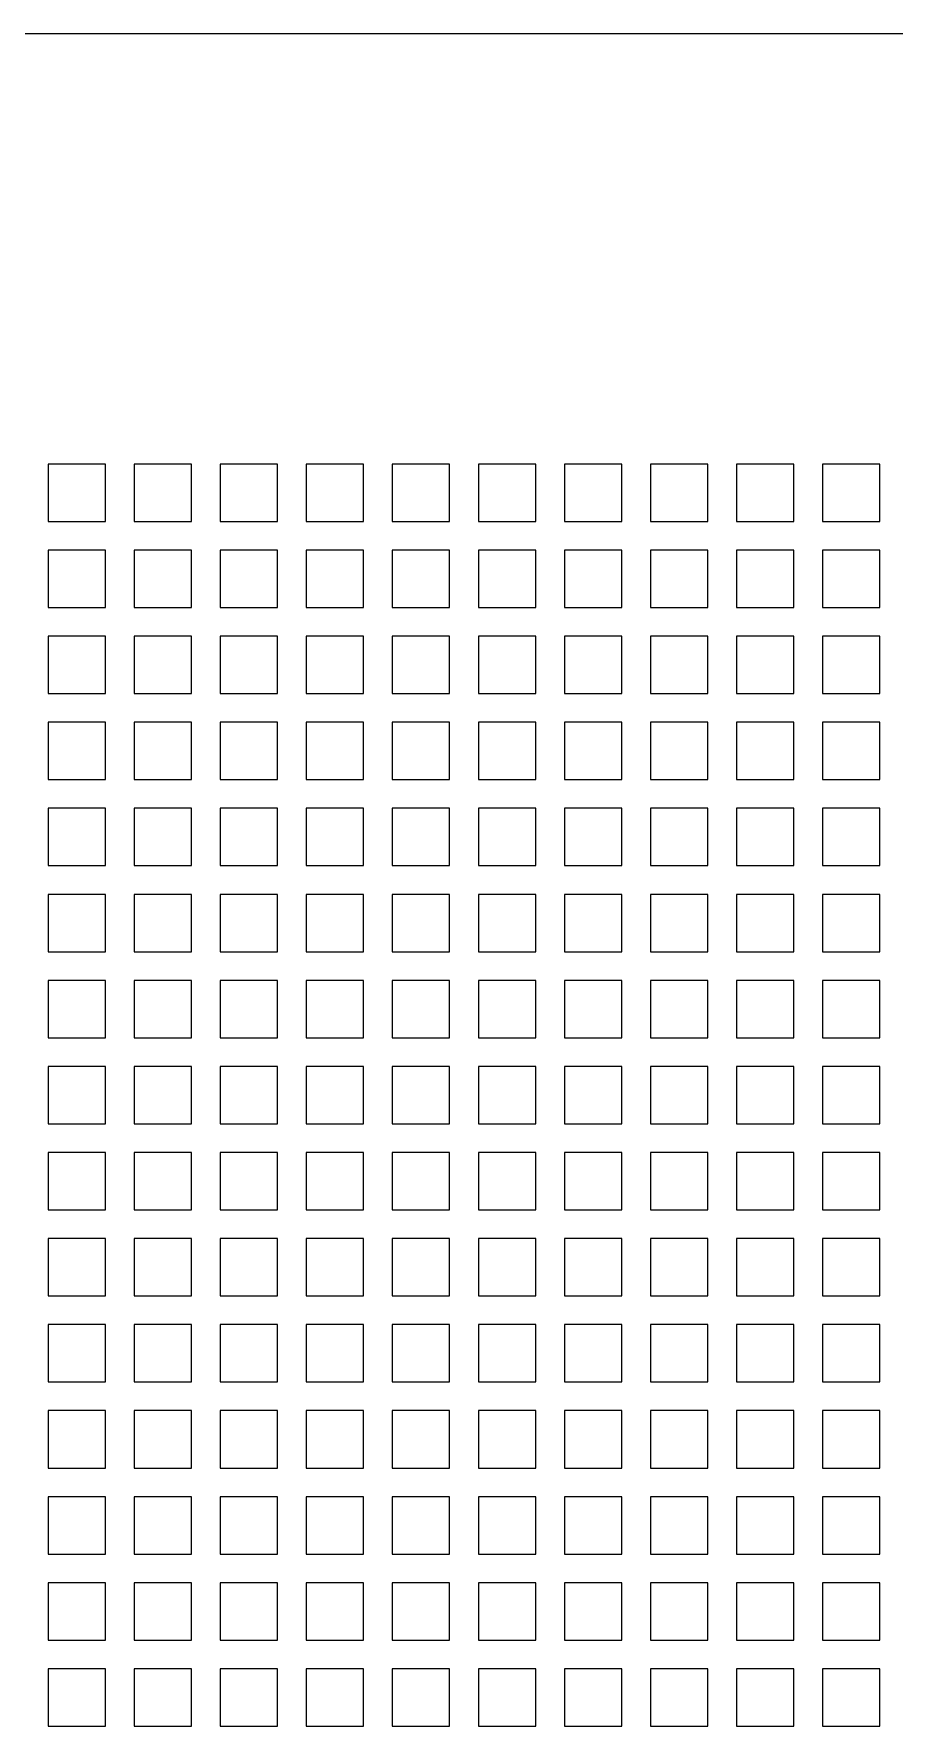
# Model space of a CAD drawing. Header units: millimetres. Extents: x -77 to 77, y -37 to 37.
# Drawn here: x -18.73 to 0.32, y -0.64 to 36.83 of the extents above; entities that cross this region are included whole.
import ezdxf

# ---------------------------------------------------------------- set-up
doc = ezdxf.new("R2010")
doc.units = ezdxf.units.MM

msp = doc.modelspace()

# ---------------------------------------------------------------- linework, layer by layer
at = {"color": 7, "linetype": 'Continuous', "lineweight": 25}
for p, q in [((77.47, 36.83), (-77.47, 36.83)), ((-18.415, 27.305), (-18.415, 26.035)), ((-17.145, 27.305), (-18.415, 27.305)), ((-17.145, 26.035), (-17.145, 27.305)), ((-16.51, 27.305), (-16.51, 26.035)), ((-15.24, 27.305), (-16.51, 27.305)), ((-15.24, 26.035), (-15.24, 27.305)), ((-14.605, 27.305), (-14.605, 26.035)), ((-13.335, 27.305), (-14.605, 27.305)), ((-13.335, 26.035), (-13.335, 27.305)), ((-12.7, 27.305), (-12.7, 26.035)), ((-11.43, 27.305), (-12.7, 27.305)), ((-11.43, 26.035), (-11.43, 27.305)), ((-10.795, 27.305), (-10.795, 26.035)), ((-9.525, 27.305), (-10.795, 27.305)), ((-9.525, 26.035), (-9.525, 27.305)), ((-8.89, 27.305), (-8.89, 26.035)), ((-7.62, 27.305), (-8.89, 27.305)), ((-7.62, 26.035), (-7.62, 27.305)), ((-6.985, 27.305), (-6.985, 26.035)), ((-5.715, 27.305), (-6.985, 27.305)), ((-5.715, 26.035), (-5.715, 27.305)), ((-5.08, 27.305), (-5.08, 26.035)), ((-3.81, 27.305), (-5.08, 27.305)), ((-3.81, 26.035), (-3.81, 27.305)), ((-3.175, 27.305), (-3.175, 26.035)), ((-1.905, 27.305), (-3.175, 27.305)), ((-1.905, 26.035), (-1.905, 27.305)), ((-1.27, 27.305), (-1.27, 26.035)), ((0, 27.305), (-1.27, 27.305)), ((0, 26.035), (0, 27.305)), ((-18.415, 26.035), (-17.145, 26.035)), ((-16.51, 26.035), (-15.24, 26.035)), ((-14.605, 26.035), (-13.335, 26.035)), ((-12.7, 26.035), (-11.43, 26.035)), ((-10.795, 26.035), (-9.525, 26.035)), ((-8.89, 26.035), (-7.62, 26.035)), ((-6.985, 26.035), (-5.715, 26.035)), ((-5.08, 26.035), (-3.81, 26.035)), ((-3.175, 26.035), (-1.905, 26.035)), ((-1.27, 26.035), (0, 26.035)), ((-18.415, 25.4), (-18.415, 24.13)), ((-17.145, 25.4), (-18.415, 25.4)), ((-17.145, 24.13), (-17.145, 25.4)), ((-16.51, 25.4), (-16.51, 24.13)), ((-15.24, 25.4), (-16.51, 25.4)), ((-15.24, 24.13), (-15.24, 25.4)), ((-14.605, 25.4), (-14.605, 24.13)), ((-13.335, 25.4), (-14.605, 25.4)), ((-13.335, 24.13), (-13.335, 25.4)), ((-12.7, 25.4), (-12.7, 24.13)), ((-11.43, 25.4), (-12.7, 25.4)), ((-11.43, 24.13), (-11.43, 25.4)), ((-10.795, 25.4), (-10.795, 24.13)), ((-9.525, 25.4), (-10.795, 25.4)), ((-9.525, 24.13), (-9.525, 25.4)), ((-8.89, 25.4), (-8.89, 24.13)), ((-7.62, 25.4), (-8.89, 25.4)), ((-7.62, 24.13), (-7.62, 25.4)), ((-6.985, 25.4), (-6.985, 24.13)), ((-5.715, 25.4), (-6.985, 25.4)), ((-5.715, 24.13), (-5.715, 25.4)), ((-5.08, 25.4), (-5.08, 24.13)), ((-3.81, 25.4), (-5.08, 25.4)), ((-3.81, 24.13), (-3.81, 25.4)), ((-3.175, 25.4), (-3.175, 24.13)), ((-1.905, 25.4), (-3.175, 25.4)), ((-1.905, 24.13), (-1.905, 25.4)), ((-1.27, 25.4), (-1.27, 24.13)), ((0, 25.4), (-1.27, 25.4)), ((0, 24.13), (0, 25.4)), ((-18.415, 24.13), (-17.145, 24.13)), ((-16.51, 24.13), (-15.24, 24.13)), ((-14.605, 24.13), (-13.335, 24.13)), ((-12.7, 24.13), (-11.43, 24.13)), ((-10.795, 24.13), (-9.525, 24.13)), ((-8.89, 24.13), (-7.62, 24.13)), ((-6.985, 24.13), (-5.715, 24.13)), ((-5.08, 24.13), (-3.81, 24.13)), ((-3.175, 24.13), (-1.905, 24.13)), ((-1.27, 24.13), (0, 24.13)), ((-18.415, 23.495), (-18.415, 22.225)), ((-17.145, 23.495), (-18.415, 23.495)), ((-17.145, 22.225), (-17.145, 23.495)), ((-16.51, 23.495), (-16.51, 22.225)), ((-15.24, 23.495), (-16.51, 23.495)), ((-15.24, 22.225), (-15.24, 23.495)), ((-14.605, 23.495), (-14.605, 22.225)), ((-13.335, 23.495), (-14.605, 23.495)), ((-13.335, 22.225), (-13.335, 23.495)), ((-12.7, 23.495), (-12.7, 22.225)), ((-11.43, 23.495), (-12.7, 23.495)), ((-11.43, 22.225), (-11.43, 23.495)), ((-10.795, 23.495), (-10.795, 22.225)), ((-9.525, 23.495), (-10.795, 23.495)), ((-9.525, 22.225), (-9.525, 23.495)), ((-8.89, 23.495), (-8.89, 22.225)), ((-7.62, 23.495), (-8.89, 23.495)), ((-7.62, 22.225), (-7.62, 23.495)), ((-6.985, 23.495), (-6.985, 22.225)), ((-5.715, 23.495), (-6.985, 23.495)), ((-5.715, 22.225), (-5.715, 23.495)), ((-5.08, 23.495), (-5.08, 22.225)), ((-3.81, 23.495), (-5.08, 23.495)), ((-3.81, 22.225), (-3.81, 23.495)), ((-3.175, 23.495), (-3.175, 22.225)), ((-1.905, 23.495), (-3.175, 23.495)), ((-1.905, 22.225), (-1.905, 23.495)), ((-1.27, 23.495), (-1.27, 22.225)), ((0, 23.495), (-1.27, 23.495)), ((0, 22.225), (0, 23.495)), ((-18.415, 22.225), (-17.145, 22.225)), ((-16.51, 22.225), (-15.24, 22.225)), ((-14.605, 22.225), (-13.335, 22.225)), ((-12.7, 22.225), (-11.43, 22.225)), ((-10.795, 22.225), (-9.525, 22.225)), ((-8.89, 22.225), (-7.62, 22.225)), ((-6.985, 22.225), (-5.715, 22.225)), ((-5.08, 22.225), (-3.81, 22.225)), ((-3.175, 22.225), (-1.905, 22.225)), ((-1.27, 22.225), (0, 22.225)), ((-18.415, 21.59), (-18.415, 20.32)), ((-17.145, 21.59), (-18.415, 21.59)), ((-17.145, 20.32), (-17.145, 21.59)), ((-16.51, 21.59), (-16.51, 20.32)), ((-15.24, 21.59), (-16.51, 21.59)), ((-15.24, 20.32), (-15.24, 21.59)), ((-14.605, 21.59), (-14.605, 20.32)), ((-13.335, 21.59), (-14.605, 21.59)), ((-13.335, 20.32), (-13.335, 21.59)), ((-12.7, 21.59), (-12.7, 20.32)), ((-11.43, 21.59), (-12.7, 21.59)), ((-11.43, 20.32), (-11.43, 21.59)), ((-10.795, 21.59), (-10.795, 20.32)), ((-9.525, 21.59), (-10.795, 21.59)), ((-9.525, 20.32), (-9.525, 21.59)), ((-8.89, 21.59), (-8.89, 20.32)), ((-7.62, 21.59), (-8.89, 21.59)), ((-7.62, 20.32), (-7.62, 21.59)), ((-6.985, 21.59), (-6.985, 20.32)), ((-5.715, 21.59), (-6.985, 21.59)), ((-5.715, 20.32), (-5.715, 21.59)), ((-5.08, 21.59), (-5.08, 20.32)), ((-3.81, 21.59), (-5.08, 21.59)), ((-3.81, 20.32), (-3.81, 21.59)), ((-3.175, 21.59), (-3.175, 20.32)), ((-1.905, 21.59), (-3.175, 21.59)), ((-1.905, 20.32), (-1.905, 21.59)), ((-1.27, 21.59), (-1.27, 20.32)), ((0, 21.59), (-1.27, 21.59)), ((0, 20.32), (0, 21.59)), ((-18.415, 20.32), (-17.145, 20.32)), ((-16.51, 20.32), (-15.24, 20.32)), ((-14.605, 20.32), (-13.335, 20.32)), ((-12.7, 20.32), (-11.43, 20.32)), ((-10.795, 20.32), (-9.525, 20.32)), ((-8.89, 20.32), (-7.62, 20.32)), ((-6.985, 20.32), (-5.715, 20.32)), ((-5.08, 20.32), (-3.81, 20.32)), ((-3.175, 20.32), (-1.905, 20.32)), ((-1.27, 20.32), (0, 20.32)), ((-18.415, 19.685), (-18.415, 18.415)), ((-17.145, 19.685), (-18.415, 19.685)), ((-17.145, 18.415), (-17.145, 19.685)), ((-16.51, 19.685), (-16.51, 18.415)), ((-15.24, 19.685), (-16.51, 19.685)), ((-15.24, 18.415), (-15.24, 19.685)), ((-14.605, 19.685), (-14.605, 18.415)), ((-13.335, 19.685), (-14.605, 19.685)), ((-13.335, 18.415), (-13.335, 19.685)), ((-12.7, 19.685), (-12.7, 18.415)), ((-11.43, 19.685), (-12.7, 19.685)), ((-11.43, 18.415), (-11.43, 19.685)), ((-10.795, 19.685), (-10.795, 18.415)), ((-9.525, 19.685), (-10.795, 19.685)), ((-9.525, 18.415), (-9.525, 19.685)), ((-8.89, 19.685), (-8.89, 18.415)), ((-7.62, 19.685), (-8.89, 19.685)), ((-7.62, 18.415), (-7.62, 19.685)), ((-6.985, 19.685), (-6.985, 18.415)), ((-5.715, 19.685), (-6.985, 19.685)), ((-5.715, 18.415), (-5.715, 19.685)), ((-5.08, 19.685), (-5.08, 18.415)), ((-3.81, 19.685), (-5.08, 19.685)), ((-3.81, 18.415), (-3.81, 19.685)), ((-3.175, 19.685), (-3.175, 18.415)), ((-1.905, 19.685), (-3.175, 19.685)), ((-1.905, 18.415), (-1.905, 19.685)), ((-1.27, 19.685), (-1.27, 18.415)), ((0, 19.685), (-1.27, 19.685)), ((0, 18.415), (0, 19.685)), ((-18.415, 18.415), (-17.145, 18.415)), ((-16.51, 18.415), (-15.24, 18.415)), ((-14.605, 18.415), (-13.335, 18.415)), ((-12.7, 18.415), (-11.43, 18.415)), ((-10.795, 18.415), (-9.525, 18.415)), ((-8.89, 18.415), (-7.62, 18.415)), ((-6.985, 18.415), (-5.715, 18.415)), ((-5.08, 18.415), (-3.81, 18.415)), ((-3.175, 18.415), (-1.905, 18.415)), ((-1.27, 18.415), (0, 18.415)), ((-18.415, 17.78), (-18.415, 16.51)), ((-17.145, 17.78), (-18.415, 17.78)), ((-17.145, 16.51), (-17.145, 17.78)), ((-16.51, 17.78), (-16.51, 16.51)), ((-15.24, 17.78), (-16.51, 17.78)), ((-15.24, 16.51), (-15.24, 17.78)), ((-14.605, 17.78), (-14.605, 16.51)), ((-13.335, 17.78), (-14.605, 17.78)), ((-13.335, 16.51), (-13.335, 17.78)), ((-12.7, 17.78), (-12.7, 16.51)), ((-11.43, 17.78), (-12.7, 17.78)), ((-11.43, 16.51), (-11.43, 17.78)), ((-10.795, 17.78), (-10.795, 16.51)), ((-9.525, 17.78), (-10.795, 17.78)), ((-9.525, 16.51), (-9.525, 17.78)), ((-8.89, 17.78), (-8.89, 16.51)), ((-7.62, 17.78), (-8.89, 17.78)), ((-7.62, 16.51), (-7.62, 17.78)), ((-6.985, 17.78), (-6.985, 16.51)), ((-5.715, 17.78), (-6.985, 17.78)), ((-5.715, 16.51), (-5.715, 17.78)), ((-5.08, 17.78), (-5.08, 16.51)), ((-3.81, 17.78), (-5.08, 17.78)), ((-3.81, 16.51), (-3.81, 17.78)), ((-3.175, 17.78), (-3.175, 16.51)), ((-1.905, 17.78), (-3.175, 17.78)), ((-1.905, 16.51), (-1.905, 17.78)), ((-1.27, 17.78), (-1.27, 16.51)), ((0, 17.78), (-1.27, 17.78)), ((0, 16.51), (0, 17.78)), ((-18.415, 16.51), (-17.145, 16.51)), ((-16.51, 16.51), (-15.24, 16.51)), ((-14.605, 16.51), (-13.335, 16.51)), ((-12.7, 16.51), (-11.43, 16.51)), ((-10.795, 16.51), (-9.525, 16.51)), ((-8.89, 16.51), (-7.62, 16.51)), ((-6.985, 16.51), (-5.715, 16.51)), ((-5.08, 16.51), (-3.81, 16.51)), ((-3.175, 16.51), (-1.905, 16.51)), ((-1.27, 16.51), (0, 16.51)), ((-18.415, 15.875), (-18.415, 14.605)), ((-17.145, 15.875), (-18.415, 15.875)), ((-17.145, 14.605), (-17.145, 15.875)), ((-16.51, 15.875), (-16.51, 14.605)), ((-15.24, 15.875), (-16.51, 15.875)), ((-15.24, 14.605), (-15.24, 15.875)), ((-14.605, 15.875), (-14.605, 14.605)), ((-13.335, 15.875), (-14.605, 15.875)), ((-13.335, 14.605), (-13.335, 15.875)), ((-12.7, 15.875), (-12.7, 14.605)), ((-11.43, 15.875), (-12.7, 15.875)), ((-11.43, 14.605), (-11.43, 15.875)), ((-10.795, 15.875), (-10.795, 14.605)), ((-9.525, 15.875), (-10.795, 15.875)), ((-9.525, 14.605), (-9.525, 15.875)), ((-8.89, 15.875), (-8.89, 14.605)), ((-7.62, 15.875), (-8.89, 15.875)), ((-7.62, 14.605), (-7.62, 15.875)), ((-6.985, 15.875), (-6.985, 14.605)), ((-5.715, 15.875), (-6.985, 15.875)), ((-5.715, 14.605), (-5.715, 15.875)), ((-5.08, 15.875), (-5.08, 14.605)), ((-3.81, 15.875), (-5.08, 15.875)), ((-3.81, 14.605), (-3.81, 15.875)), ((-3.175, 15.875), (-3.175, 14.605)), ((-1.905, 15.875), (-3.175, 15.875)), ((-1.905, 14.605), (-1.905, 15.875)), ((-1.27, 15.875), (-1.27, 14.605)), ((0, 15.875), (-1.27, 15.875)), ((0, 14.605), (0, 15.875)), ((-18.415, 14.605), (-17.145, 14.605)), ((-16.51, 14.605), (-15.24, 14.605)), ((-14.605, 14.605), (-13.335, 14.605)), ((-12.7, 14.605), (-11.43, 14.605)), ((-10.795, 14.605), (-9.525, 14.605)), ((-8.89, 14.605), (-7.62, 14.605)), ((-6.985, 14.605), (-5.715, 14.605)), ((-5.08, 14.605), (-3.81, 14.605)), ((-3.175, 14.605), (-1.905, 14.605)), ((-1.27, 14.605), (0, 14.605)), ((-18.415, 13.97), (-18.415, 12.7)), ((-17.145, 13.97), (-18.415, 13.97)), ((-17.145, 12.7), (-17.145, 13.97)), ((-16.51, 13.97), (-16.51, 12.7)), ((-15.24, 13.97), (-16.51, 13.97)), ((-15.24, 12.7), (-15.24, 13.97)), ((-14.605, 13.97), (-14.605, 12.7)), ((-13.335, 13.97), (-14.605, 13.97)), ((-13.335, 12.7), (-13.335, 13.97)), ((-12.7, 13.97), (-12.7, 12.7)), ((-11.43, 13.97), (-12.7, 13.97)), ((-11.43, 12.7), (-11.43, 13.97)), ((-10.795, 13.97), (-10.795, 12.7)), ((-9.525, 13.97), (-10.795, 13.97)), ((-9.525, 12.7), (-9.525, 13.97)), ((-8.89, 13.97), (-8.89, 12.7)), ((-7.62, 13.97), (-8.89, 13.97)), ((-7.62, 12.7), (-7.62, 13.97)), ((-6.985, 13.97), (-6.985, 12.7)), ((-5.715, 13.97), (-6.985, 13.97)), ((-5.715, 12.7), (-5.715, 13.97)), ((-5.08, 13.97), (-5.08, 12.7)), ((-3.81, 13.97), (-5.08, 13.97)), ((-3.81, 12.7), (-3.81, 13.97)), ((-3.175, 13.97), (-3.175, 12.7)), ((-1.905, 13.97), (-3.175, 13.97)), ((-1.905, 12.7), (-1.905, 13.97)), ((-1.27, 13.97), (-1.27, 12.7)), ((0, 13.97), (-1.27, 13.97)), ((0, 12.7), (0, 13.97)), ((-18.415, 12.7), (-17.145, 12.7)), ((-16.51, 12.7), (-15.24, 12.7)), ((-14.605, 12.7), (-13.335, 12.7)), ((-12.7, 12.7), (-11.43, 12.7)), ((-10.795, 12.7), (-9.525, 12.7)), ((-8.89, 12.7), (-7.62, 12.7)), ((-6.985, 12.7), (-5.715, 12.7)), ((-5.08, 12.7), (-3.81, 12.7)), ((-3.175, 12.7), (-1.905, 12.7)), ((-1.27, 12.7), (0, 12.7)), ((-18.415, 12.065), (-18.415, 10.795)), ((-17.145, 12.065), (-18.415, 12.065)), ((-17.145, 10.795), (-17.145, 12.065)), ((-16.51, 12.065), (-16.51, 10.795)), ((-15.24, 12.065), (-16.51, 12.065)), ((-15.24, 10.795), (-15.24, 12.065)), ((-14.605, 12.065), (-14.605, 10.795)), ((-13.335, 12.065), (-14.605, 12.065)), ((-13.335, 10.795), (-13.335, 12.065)), ((-12.7, 12.065), (-12.7, 10.795)), ((-11.43, 12.065), (-12.7, 12.065)), ((-11.43, 10.795), (-11.43, 12.065)), ((-10.795, 12.065), (-10.795, 10.795)), ((-9.525, 12.065), (-10.795, 12.065)), ((-9.525, 10.795), (-9.525, 12.065)), ((-8.89, 12.065), (-8.89, 10.795)), ((-7.62, 12.065), (-8.89, 12.065)), ((-7.62, 10.795), (-7.62, 12.065)), ((-6.985, 12.065), (-6.985, 10.795)), ((-5.715, 12.065), (-6.985, 12.065)), ((-5.715, 10.795), (-5.715, 12.065)), ((-5.08, 12.065), (-5.08, 10.795)), ((-3.81, 12.065), (-5.08, 12.065)), ((-3.81, 10.795), (-3.81, 12.065)), ((-3.175, 12.065), (-3.175, 10.795)), ((-1.905, 12.065), (-3.175, 12.065)), ((-1.905, 10.795), (-1.905, 12.065)), ((-1.27, 12.065), (-1.27, 10.795)), ((0, 12.065), (-1.27, 12.065)), ((0, 10.795), (0, 12.065)), ((-18.415, 10.795), (-17.145, 10.795)), ((-16.51, 10.795), (-15.24, 10.795)), ((-14.605, 10.795), (-13.335, 10.795)), ((-12.7, 10.795), (-11.43, 10.795)), ((-10.795, 10.795), (-9.525, 10.795)), ((-8.89, 10.795), (-7.62, 10.795)), ((-6.985, 10.795), (-5.715, 10.795)), ((-5.08, 10.795), (-3.81, 10.795)), ((-3.175, 10.795), (-1.905, 10.795)), ((-1.27, 10.795), (0, 10.795)), ((-18.415, 10.16), (-18.415, 8.89)), ((-17.145, 10.16), (-18.415, 10.16)), ((-17.145, 8.89), (-17.145, 10.16)), ((-16.51, 10.16), (-16.51, 8.89)), ((-15.24, 10.16), (-16.51, 10.16)), ((-15.24, 8.89), (-15.24, 10.16)), ((-14.605, 10.16), (-14.605, 8.89)), ((-13.335, 10.16), (-14.605, 10.16)), ((-13.335, 8.89), (-13.335, 10.16)), ((-12.7, 10.16), (-12.7, 8.89)), ((-11.43, 10.16), (-12.7, 10.16)), ((-11.43, 8.89), (-11.43, 10.16)), ((-10.795, 10.16), (-10.795, 8.89)), ((-9.525, 10.16), (-10.795, 10.16)), ((-9.525, 8.89), (-9.525, 10.16)), ((-8.89, 10.16), (-8.89, 8.89)), ((-7.62, 10.16), (-8.89, 10.16)), ((-7.62, 8.89), (-7.62, 10.16)), ((-6.985, 10.16), (-6.985, 8.89)), ((-5.715, 10.16), (-6.985, 10.16)), ((-5.715, 8.89), (-5.715, 10.16)), ((-5.08, 10.16), (-5.08, 8.89)), ((-3.81, 10.16), (-5.08, 10.16)), ((-3.81, 8.89), (-3.81, 10.16)), ((-3.175, 10.16), (-3.175, 8.89)), ((-1.905, 10.16), (-3.175, 10.16)), ((-1.905, 8.89), (-1.905, 10.16)), ((-1.27, 10.16), (-1.27, 8.89)), ((0, 10.16), (-1.27, 10.16)), ((0, 8.89), (0, 10.16)), ((-18.415, 8.89), (-17.145, 8.89)), ((-16.51, 8.89), (-15.24, 8.89)), ((-14.605, 8.89), (-13.335, 8.89)), ((-12.7, 8.89), (-11.43, 8.89)), ((-10.795, 8.89), (-9.525, 8.89)), ((-8.89, 8.89), (-7.62, 8.89)), ((-6.985, 8.89), (-5.715, 8.89)), ((-5.08, 8.89), (-3.81, 8.89)), ((-3.175, 8.89), (-1.905, 8.89)), ((-1.27, 8.89), (0, 8.89)), ((-18.415, 8.255), (-18.415, 6.985)), ((-17.145, 8.255), (-18.415, 8.255)), ((-17.145, 6.985), (-17.145, 8.255)), ((-16.51, 8.255), (-16.51, 6.985)), ((-15.24, 8.255), (-16.51, 8.255)), ((-15.24, 6.985), (-15.24, 8.255)), ((-14.605, 8.255), (-14.605, 6.985)), ((-13.335, 8.255), (-14.605, 8.255)), ((-13.335, 6.985), (-13.335, 8.255)), ((-12.7, 8.255), (-12.7, 6.985)), ((-11.43, 8.255), (-12.7, 8.255)), ((-11.43, 6.985), (-11.43, 8.255)), ((-10.795, 8.255), (-10.795, 6.985)), ((-9.525, 8.255), (-10.795, 8.255)), ((-9.525, 6.985), (-9.525, 8.255)), ((-8.89, 8.255), (-8.89, 6.985)), ((-7.62, 8.255), (-8.89, 8.255)), ((-7.62, 6.985), (-7.62, 8.255)), ((-6.985, 8.255), (-6.985, 6.985)), ((-5.715, 8.255), (-6.985, 8.255)), ((-5.715, 6.985), (-5.715, 8.255)), ((-5.08, 8.255), (-5.08, 6.985)), ((-3.81, 8.255), (-5.08, 8.255)), ((-3.81, 6.985), (-3.81, 8.255)), ((-3.175, 8.255), (-3.175, 6.985)), ((-1.905, 8.255), (-3.175, 8.255)), ((-1.905, 6.985), (-1.905, 8.255)), ((-1.27, 8.255), (-1.27, 6.985)), ((0, 8.255), (-1.27, 8.255)), ((0, 6.985), (0, 8.255)), ((-18.415, 6.985), (-17.145, 6.985)), ((-16.51, 6.985), (-15.24, 6.985)), ((-14.605, 6.985), (-13.335, 6.985)), ((-12.7, 6.985), (-11.43, 6.985)), ((-10.795, 6.985), (-9.525, 6.985)), ((-8.89, 6.985), (-7.62, 6.985)), ((-6.985, 6.985), (-5.715, 6.985)), ((-5.08, 6.985), (-3.81, 6.985)), ((-3.175, 6.985), (-1.905, 6.985)), ((-1.27, 6.985), (0, 6.985)), ((-18.415, 6.35), (-18.415, 5.08)), ((-17.145, 6.35), (-18.415, 6.35)), ((-17.145, 5.08), (-17.145, 6.35)), ((-16.51, 6.35), (-16.51, 5.08)), ((-15.24, 6.35), (-16.51, 6.35)), ((-15.24, 5.08), (-15.24, 6.35)), ((-14.605, 6.35), (-14.605, 5.08)), ((-13.335, 6.35), (-14.605, 6.35)), ((-13.335, 5.08), (-13.335, 6.35)), ((-12.7, 6.35), (-12.7, 5.08)), ((-11.43, 6.35), (-12.7, 6.35)), ((-11.43, 5.08), (-11.43, 6.35)), ((-10.795, 6.35), (-10.795, 5.08)), ((-9.525, 6.35), (-10.795, 6.35)), ((-9.525, 5.08), (-9.525, 6.35)), ((-8.89, 6.35), (-8.89, 5.08)), ((-7.62, 6.35), (-8.89, 6.35)), ((-7.62, 5.08), (-7.62, 6.35)), ((-6.985, 6.35), (-6.985, 5.08)), ((-5.715, 6.35), (-6.985, 6.35)), ((-5.715, 5.08), (-5.715, 6.35)), ((-5.08, 6.35), (-5.08, 5.08)), ((-3.81, 6.35), (-5.08, 6.35)), ((-3.81, 5.08), (-3.81, 6.35)), ((-3.175, 6.35), (-3.175, 5.08)), ((-1.905, 6.35), (-3.175, 6.35)), ((-1.905, 5.08), (-1.905, 6.35)), ((-1.27, 6.35), (-1.27, 5.08)), ((0, 6.35), (-1.27, 6.35)), ((0, 5.08), (0, 6.35)), ((-18.415, 5.08), (-17.145, 5.08)), ((-16.51, 5.08), (-15.24, 5.08)), ((-14.605, 5.08), (-13.335, 5.08)), ((-12.7, 5.08), (-11.43, 5.08)), ((-10.795, 5.08), (-9.525, 5.08)), ((-8.89, 5.08), (-7.62, 5.08)), ((-6.985, 5.08), (-5.715, 5.08)), ((-5.08, 5.08), (-3.81, 5.08)), ((-3.175, 5.08), (-1.905, 5.08)), ((-1.27, 5.08), (0, 5.08)), ((-18.415, 4.445), (-18.415, 3.175)), ((-17.145, 4.445), (-18.415, 4.445)), ((-17.145, 3.175), (-17.145, 4.445)), ((-16.51, 4.445), (-16.51, 3.175)), ((-15.24, 4.445), (-16.51, 4.445)), ((-15.24, 3.175), (-15.24, 4.445)), ((-14.605, 4.445), (-14.605, 3.175)), ((-13.335, 4.445), (-14.605, 4.445)), ((-13.335, 3.175), (-13.335, 4.445)), ((-12.7, 4.445), (-12.7, 3.175)), ((-11.43, 4.445), (-12.7, 4.445)), ((-11.43, 3.175), (-11.43, 4.445)), ((-10.795, 4.445), (-10.795, 3.175)), ((-9.525, 4.445), (-10.795, 4.445)), ((-9.525, 3.175), (-9.525, 4.445)), ((-8.89, 4.445), (-8.89, 3.175)), ((-7.62, 4.445), (-8.89, 4.445)), ((-7.62, 3.175), (-7.62, 4.445)), ((-6.985, 4.445), (-6.985, 3.175)), ((-5.715, 4.445), (-6.985, 4.445)), ((-5.715, 3.175), (-5.715, 4.445)), ((-5.08, 4.445), (-5.08, 3.175)), ((-3.81, 4.445), (-5.08, 4.445)), ((-3.81, 3.175), (-3.81, 4.445)), ((-3.175, 4.445), (-3.175, 3.175)), ((-1.905, 4.445), (-3.175, 4.445)), ((-1.905, 3.175), (-1.905, 4.445)), ((-1.27, 4.445), (-1.27, 3.175)), ((0, 4.445), (-1.27, 4.445)), ((0, 3.175), (0, 4.445)), ((-18.415, 3.175), (-17.145, 3.175)), ((-16.51, 3.175), (-15.24, 3.175)), ((-14.605, 3.175), (-13.335, 3.175)), ((-12.7, 3.175), (-11.43, 3.175)), ((-10.795, 3.175), (-9.525, 3.175)), ((-8.89, 3.175), (-7.62, 3.175)), ((-6.985, 3.175), (-5.715, 3.175)), ((-5.08, 3.175), (-3.81, 3.175)), ((-3.175, 3.175), (-1.905, 3.175)), ((-1.27, 3.175), (0, 3.175)), ((-18.415, 2.54), (-18.415, 1.27)), ((-17.145, 2.54), (-18.415, 2.54)), ((-17.145, 1.27), (-17.145, 2.54)), ((-16.51, 2.54), (-16.51, 1.27)), ((-15.24, 2.54), (-16.51, 2.54)), ((-15.24, 1.27), (-15.24, 2.54)), ((-14.605, 2.54), (-14.605, 1.27)), ((-13.335, 2.54), (-14.605, 2.54)), ((-13.335, 1.27), (-13.335, 2.54)), ((-12.7, 2.54), (-12.7, 1.27)), ((-11.43, 2.54), (-12.7, 2.54)), ((-11.43, 1.27), (-11.43, 2.54)), ((-10.795, 2.54), (-10.795, 1.27)), ((-9.525, 2.54), (-10.795, 2.54)), ((-9.525, 1.27), (-9.525, 2.54)), ((-8.89, 2.54), (-8.89, 1.27)), ((-7.62, 2.54), (-8.89, 2.54)), ((-7.62, 1.27), (-7.62, 2.54)), ((-6.985, 2.54), (-6.985, 1.27)), ((-5.715, 2.54), (-6.985, 2.54)), ((-5.715, 1.27), (-5.715, 2.54)), ((-5.08, 2.54), (-5.08, 1.27)), ((-3.81, 2.54), (-5.08, 2.54)), ((-3.81, 1.27), (-3.81, 2.54)), ((-3.175, 2.54), (-3.175, 1.27)), ((-1.905, 2.54), (-3.175, 2.54)), ((-1.905, 1.27), (-1.905, 2.54)), ((-1.27, 2.54), (-1.27, 1.27)), ((0, 2.54), (-1.27, 2.54)), ((0, 1.27), (0, 2.54)), ((-18.415, 1.27), (-17.145, 1.27)), ((-16.51, 1.27), (-15.24, 1.27)), ((-14.605, 1.27), (-13.335, 1.27)), ((-12.7, 1.27), (-11.43, 1.27)), ((-10.795, 1.27), (-9.525, 1.27)), ((-8.89, 1.27), (-7.62, 1.27)), ((-6.985, 1.27), (-5.715, 1.27)), ((-5.08, 1.27), (-3.81, 1.27)), ((-3.175, 1.27), (-1.905, 1.27)), ((-1.27, 1.27), (0, 1.27)), ((-18.415, 0.635), (-18.415, -0.635)), ((-17.145, 0.635), (-18.415, 0.635)), ((-17.145, -0.635), (-17.145, 0.635)), ((-16.51, 0.635), (-16.51, -0.635)), ((-15.24, 0.635), (-16.51, 0.635)), ((-15.24, -0.635), (-15.24, 0.635)), ((-14.605, 0.635), (-14.605, -0.635)), ((-13.335, 0.635), (-14.605, 0.635)), ((-13.335, -0.635), (-13.335, 0.635)), ((-12.7, 0.635), (-12.7, -0.635)), ((-11.43, 0.635), (-12.7, 0.635)), ((-11.43, -0.635), (-11.43, 0.635)), ((-10.795, 0.635), (-10.795, -0.635)), ((-9.525, 0.635), (-10.795, 0.635)), ((-9.525, -0.635), (-9.525, 0.635)), ((-8.89, 0.635), (-8.89, -0.635)), ((-7.62, 0.635), (-8.89, 0.635)), ((-7.62, -0.635), (-7.62, 0.635)), ((-6.985, 0.635), (-6.985, -0.635)), ((-5.715, 0.635), (-6.985, 0.635)), ((-5.715, -0.635), (-5.715, 0.635)), ((-5.08, 0.635), (-5.08, -0.635)), ((-3.81, 0.635), (-5.08, 0.635)), ((-3.81, -0.635), (-3.81, 0.635)), ((-3.175, 0.635), (-3.175, -0.635)), ((-1.905, 0.635), (-3.175, 0.635)), ((-1.905, -0.635), (-1.905, 0.635)), ((-1.27, 0.635), (-1.27, -0.635)), ((0, 0.635), (-1.27, 0.635)), ((0, -0.635), (0, 0.635)), ((-18.415, -0.635), (-17.145, -0.635)), ((-16.51, -0.635), (-15.24, -0.635)), ((-14.605, -0.635), (-13.335, -0.635)), ((-12.7, -0.635), (-11.43, -0.635)), ((-10.795, -0.635), (-9.525, -0.635)), ((-8.89, -0.635), (-7.62, -0.635)), ((-6.985, -0.635), (-5.715, -0.635)), ((-5.08, -0.635), (-3.81, -0.635)), ((-3.175, -0.635), (-1.905, -0.635)), ((-1.27, -0.635), (0, -0.635))]:
    msp.add_line(p, q, dxfattribs=at)

doc.saveas('drawing.dxf')
